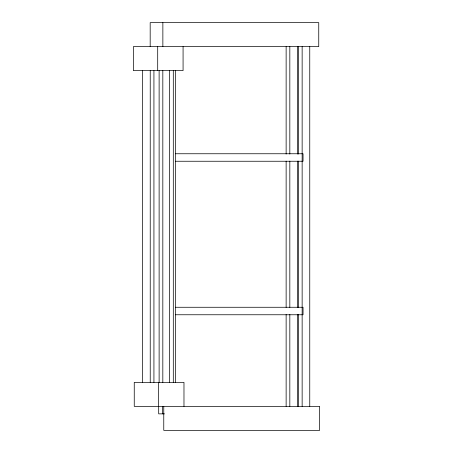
<?xml version="1.0" encoding="UTF-8"?>
<svg xmlns="http://www.w3.org/2000/svg" width="453" height="453" viewBox="0 0 453 453"><rect width="100%" height="100%" fill="white"/><g stroke="black" fill="none" stroke-linecap="round" stroke-linejoin="round"><path stroke-width="0.68" d="M175.424 153.754L303.046 153.754L303.046 161.251L175.424 161.251M175.424 307.27L303.046 307.27L303.046 314.761L175.424 314.761M164.501 413.861L158.686 413.861L158.686 406.369M309.756 46.631L309.756 406.369M302.145 46.631L302.145 406.369M298.448 46.631L298.448 154.06M298.448 161.126L298.448 307.423M298.448 314.49L298.448 406.369M297.44 46.631L297.44 154.06M297.44 161.126L297.44 307.423M297.44 314.49L297.44 406.369M289.829 46.631L289.829 154.06M289.829 161.126L289.829 307.423M289.829 314.49L289.829 406.369M286.132 46.631L286.132 154.06M286.132 161.126L286.132 307.423M286.132 314.49L286.132 406.369M183.975 406.369L183.975 382.383L134.252 382.383L134.252 406.369L319.648 406.369L319.648 430.35L163.765 430.35L163.765 406.369M183.074 46.631L183.074 70.617L133.352 70.617L133.352 46.631L318.748 46.631L318.748 22.65L150.181 22.65L150.181 46.631M175.605 70.617L175.605 382.383M173.306 70.617L173.306 382.383M169.603 70.617L169.603 382.383M162.865 22.65L162.865 46.631M162.825 70.617L162.825 382.383M162.389 406.369L162.389 413.861M159.122 70.617L159.122 382.383M158.601 382.383L158.601 406.369M157.701 46.631L157.701 70.617M153.929 70.617L153.929 382.383M150.232 70.617L150.232 382.383M142.621 70.617L142.621 382.383"/></g></svg>
